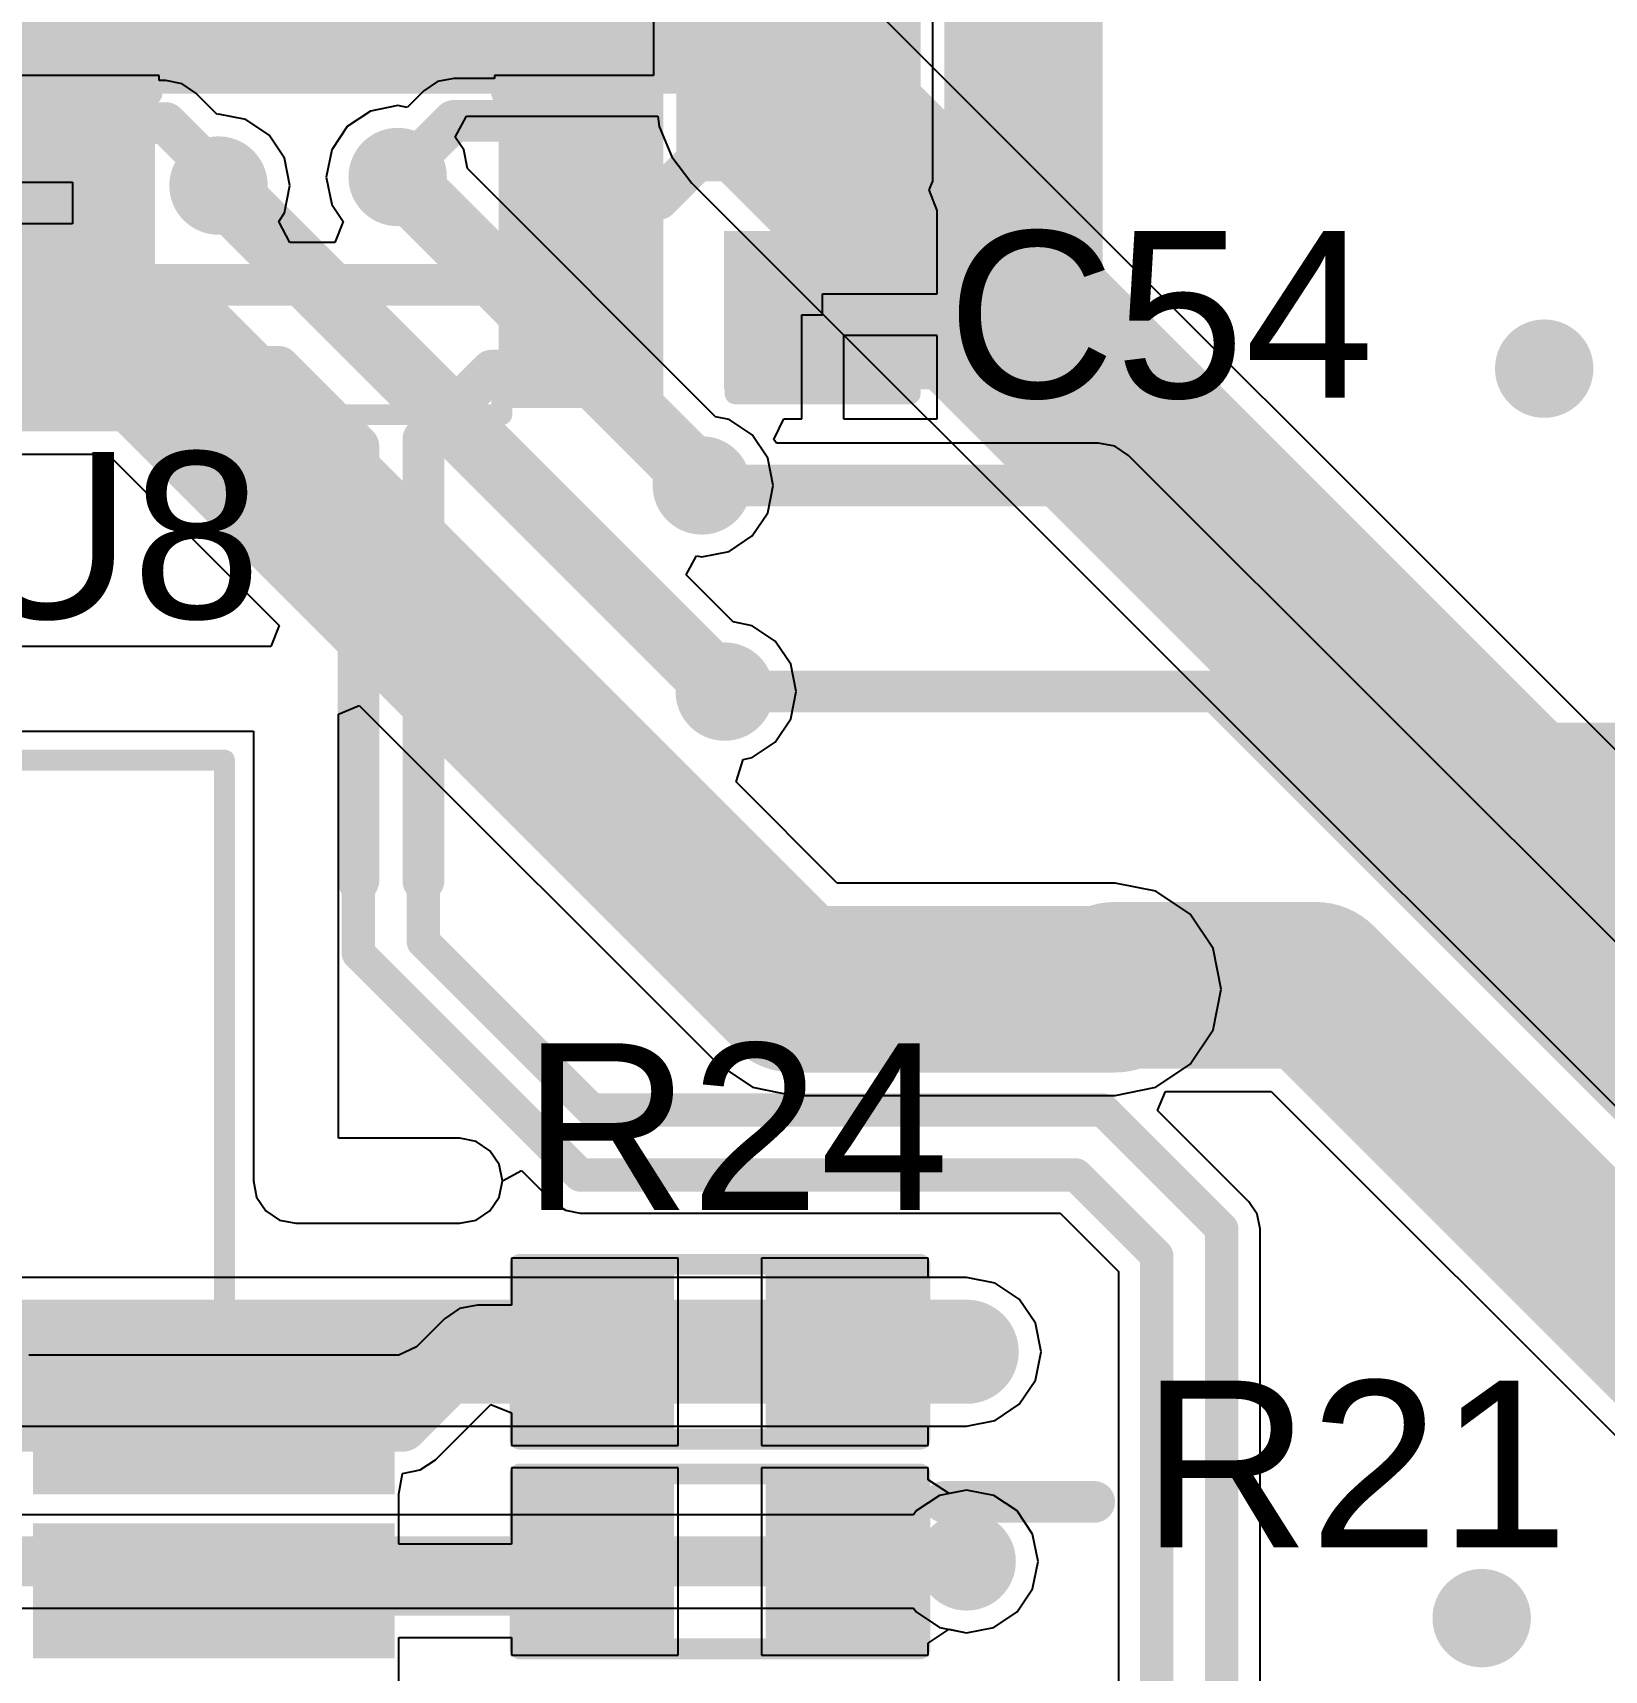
# Model space of a CAD drawing. Header units: millimetres. Extents: x -0.27 to 4.7, y -0.39 to 2.83.
# Drawn here: x 1.1342 to 1.5114, y 1.5225 to 1.9156 of the extents above; entities that cross this region are included whole.
import ezdxf

# ---------------------------------------------------------------- set-up
doc = ezdxf.new("R2010")
doc.units = ezdxf.units.MM
doc.header["$MEASUREMENT"] = 0
for name, color, linetype in [('BottomLayer', 5, 'Continuous'), ('BottomSolder', 6, 'Continuous'), ('TopLayer', 1, 'Continuous'), ('TopOverlay', 2, 'Continuous'), ('TopPaste', 8, 'Continuous'), ('TopSolder', 216, 'Continuous'), ('ViaHoleLayer', 16, 'Continuous')]:
    doc.layers.add(name, color=color, linetype=linetype)
doc.styles.add('Arial', font='', dxfattribs={"height": 0.2})
doc.styles.get('Arial').set_extended_font_data('Arial')

# ---------------------------------------------------------------- blocks, each defined once
blk = doc.blocks.new('R___0603_30')
at = {"layer": 'TopLayer'}
for points in [[(-0.015, 0.0175), (-0.015, -0.0175), (-0.045, -0.0175), (-0.045, 0.0175)], [(0.045, 0.0175), (0.045, -0.0175), (0.015, -0.0175), (0.015, 0.0175)]]:
    blk.add_hatch(color=1, dxfattribs=at).paths.add_polyline_path(points)
at = {"layer": 'TopPaste'}
for points in [[(-0.015, 0.0175), (-0.015, -0.0175), (-0.045, -0.0175), (-0.045, 0.0175)], [(0.045, 0.0175), (0.045, -0.0175), (0.015, -0.0175), (0.015, 0.0175)]]:
    blk.add_hatch(color=8, dxfattribs=at).paths.add_polyline_path(points)
at = {"layer": 'TopSolder'}
for points in [[(-0.011, 0.0215), (-0.011, -0.0215), (-0.049, -0.0215), (-0.049, 0.0215)], [(0.049, 0.0215), (0.049, -0.0215), (0.011, -0.0215), (0.011, 0.0215)]]:
    blk.add_hatch(color=216, dxfattribs=at).paths.add_polyline_path(points)
at = {"layer": 'TopOverlay', "const_width": 0.005}
for points in [[(-0.048, 0.021), (-0.048, -0.021)], [(0.048, 0.021), (-0.048, 0.021)], [(0.048, 0.021), (0.048, -0.021)], [(0.048, -0.021), (-0.048, -0.021)]]:
    blk.add_lwpolyline(points, dxfattribs=at)
at = {"layer": 'TopOverlay', "const_width": 0.0025}
for points in [[(-0.04925, 0.021, 1), (-0.04675, 0.021, 1)], [(-0.04925, 0.021, 1), (-0.04675, 0.021, 1)], [(0.04675, 0.021, 1), (0.04925, 0.021, 1)], [(0.04675, 0.021, 1), (0.04925, 0.021, 1)], [(-0.04925, -0.021, 1), (-0.04675, -0.021, 1)], [(-0.04925, -0.021, 1), (-0.04675, -0.021, 1)], [(0.04675, -0.021, 1), (0.04925, -0.021, 1)], [(0.04675, -0.021, 1), (0.04925, -0.021, 1)]]:
    blk.add_lwpolyline(points, format="xyb", close=True, dxfattribs=at)
blk = doc.blocks.new('R___0603_33')
at = {"layer": 'TopLayer'}
for points in [[(-0.015, 0.0175), (-0.015, -0.0175), (-0.045, -0.0175), (-0.045, 0.0175)], [(0.045, 0.0175), (0.045, -0.0175), (0.015, -0.0175), (0.015, 0.0175)]]:
    blk.add_hatch(color=1, dxfattribs=at).paths.add_polyline_path(points)
at = {"layer": 'TopPaste'}
for points in [[(-0.015, 0.0175), (-0.015, -0.0175), (-0.045, -0.0175), (-0.045, 0.0175)], [(0.045, 0.0175), (0.045, -0.0175), (0.015, -0.0175), (0.015, 0.0175)]]:
    blk.add_hatch(color=8, dxfattribs=at).paths.add_polyline_path(points)
at = {"layer": 'TopSolder'}
for points in [[(-0.011, 0.0215), (-0.011, -0.0215), (-0.049, -0.0215), (-0.049, 0.0215)], [(0.049, 0.0215), (0.049, -0.0215), (0.011, -0.0215), (0.011, 0.0215)]]:
    blk.add_hatch(color=216, dxfattribs=at).paths.add_polyline_path(points)
at = {"layer": 'TopOverlay', "const_width": 0.005}
for points in [[(0.048, 0.021), (-0.048, 0.021)], [(-0.048, 0.021), (-0.048, -0.021)], [(0.048, 0.021), (0.048, -0.021)], [(0.048, -0.021), (-0.048, -0.021)]]:
    blk.add_lwpolyline(points, dxfattribs=at)
at = {"layer": 'TopOverlay', "const_width": 0.0025}
for points in [[(-0.04925, 0.021, 1), (-0.04675, 0.021, 1)], [(-0.04925, 0.021, 1), (-0.04675, 0.021, 1)], [(0.04675, 0.021, 1), (0.04925, 0.021, 1)], [(0.04675, 0.021, 1), (0.04925, 0.021, 1)], [(-0.04925, -0.021, 1), (-0.04675, -0.021, 1)], [(-0.04925, -0.021, 1), (-0.04675, -0.021, 1)], [(0.04675, -0.021, 1), (0.04925, -0.021, 1)], [(0.04675, -0.021, 1), (0.04925, -0.021, 1)]]:
    blk.add_lwpolyline(points, format="xyb", close=True, dxfattribs=at)
blk = doc.blocks.new('SIM7000A_35')
at = {"layer": 'TopLayer'}
for points in [[(0.26339, -0.51181), (0.26339, -0.43307), (0.2878, -0.43307), (0.2878, -0.51181)], [(0.30276, -0.51181), (0.30276, -0.43307), (0.32717, -0.43307), (0.32717, -0.51181)]]:
    blk.add_hatch(color=1, dxfattribs=at).paths.add_polyline_path(points)
at = {"layer": 'TopPaste'}
for points in [[(0.26339, -0.51181), (0.26339, -0.43307), (0.2878, -0.43307), (0.2878, -0.51181)], [(0.30276, -0.51181), (0.30276, -0.43307), (0.32717, -0.43307), (0.32717, -0.51181)]]:
    blk.add_hatch(color=8, dxfattribs=at).paths.add_polyline_path(points)
at = {"layer": 'TopSolder'}
for points in [[(0.25939, -0.51581), (0.25939, -0.42907), (0.2918, -0.42907), (0.2918, -0.51581)], [(0.29876, -0.51581), (0.29876, -0.42907), (0.33117, -0.42907), (0.33117, -0.51581)]]:
    blk.add_hatch(color=216, dxfattribs=at).paths.add_polyline_path(points)
at = {"layer": 'TopOverlay', "const_width": 0.005}
for points in [[(0.475, -0.341), (0.475, -0.475)], [(0.342, -0.475), (0.475, -0.475)]]:
    blk.add_lwpolyline(points, dxfattribs=at)
at = {"layer": 'TopOverlay', "const_width": 0.0025}
for points in [[(0.34075, -0.475, 1), (0.34325, -0.475, 1)], [(0.47375, -0.475, 1), (0.47625, -0.475, 1)], [(0.47375, -0.475, 1), (0.47625, -0.475, 1)]]:
    blk.add_lwpolyline(points, format="xyb", close=True, dxfattribs=at)
blk = doc.blocks.new('C___0603_46')
at = {"layer": 'TopLayer'}
for points in [[(-0.015, 0.0175), (-0.015, -0.0175), (-0.045, -0.0175), (-0.045, 0.0175)], [(0.045, 0.0175), (0.045, -0.0175), (0.015, -0.0175), (0.015, 0.0175)]]:
    blk.add_hatch(color=1, dxfattribs=at).paths.add_polyline_path(points)
at = {"layer": 'TopPaste'}
for points in [[(-0.015, 0.0175), (-0.015, -0.0175), (-0.045, -0.0175), (-0.045, 0.0175)], [(0.045, 0.0175), (0.045, -0.0175), (0.015, -0.0175), (0.015, 0.0175)]]:
    blk.add_hatch(color=8, dxfattribs=at).paths.add_polyline_path(points)
at = {"layer": 'TopSolder'}
for points in [[(-0.01264, 0.01986), (-0.01264, -0.01986), (-0.04736, -0.01986), (-0.04736, 0.01986)], [(0.04736, 0.01986), (0.04736, -0.01986), (0.01264, -0.01986), (0.01264, 0.01986)]]:
    blk.add_hatch(color=216, dxfattribs=at).paths.add_polyline_path(points)
at = {"layer": 'TopOverlay', "const_width": 0.005}
for points in [[(-0.049, -0.021), (-0.049, 0.021)], [(-0.018, 0.021), (-0.049, 0.021)], [(0.049, 0.021), (0.018, 0.021)], [(0.049, -0.021), (0.049, 0.021)], [(-0.018, -0.021), (-0.049, -0.021)], [(0.049, -0.021), (0.018, -0.021)]]:
    blk.add_lwpolyline(points, dxfattribs=at)
at = {"layer": 'TopOverlay', "const_width": 0.0025}
for points in [[(-0.05025, 0.021, 1), (-0.04775, 0.021, 1)], [(-0.05025, 0.021, 1), (-0.04775, 0.021, 1)], [(-0.01925, 0.021, 1), (-0.01675, 0.021, 1)], [(0.01675, 0.021, 1), (0.01925, 0.021, 1)], [(0.04775, 0.021, 1), (0.05025, 0.021, 1)], [(0.04775, 0.021, 1), (0.05025, 0.021, 1)], [(-0.05025, -0.021, 1), (-0.04775, -0.021, 1)], [(-0.05025, -0.021, 1), (-0.04775, -0.021, 1)], [(-0.01925, -0.021, 1), (-0.01675, -0.021, 1)], [(0.01675, -0.021, 1), (0.01925, -0.021, 1)], [(0.04775, -0.021, 1), (0.05025, -0.021, 1)], [(0.04775, -0.021, 1), (0.05025, -0.021, 1)]]:
    blk.add_lwpolyline(points, format="xyb", close=True, dxfattribs=at)
blk = doc.blocks.new('VSSOP_8_2_2_3_0_5__52')
at = {"layer": 'TopLayer'}
for points in [[(-0.04528, 0.03543), (-0.04528, 0.02362), (-0.07677, 0.02362), (-0.07677, 0.03543)], [(0.07677, 0.03543), (0.07677, 0.02362), (0.04528, 0.02362), (0.04528, 0.03543)], [(-0.04528, 0.01575), (-0.04528, 0.00394), (-0.07677, 0.00394), (-0.07677, 0.01575)], [(0.07677, 0.01575), (0.07677, 0.00394), (0.04528, 0.00394), (0.04528, 0.01575)], [(-0.04528, -0.00394), (-0.04528, -0.01575), (-0.07677, -0.01575), (-0.07677, -0.00394)], [(0.07677, -0.00394), (0.07677, -0.01575), (0.04528, -0.01575), (0.04528, -0.00394)], [(-0.04528, -0.02362), (-0.04528, -0.03543), (-0.07677, -0.03543), (-0.07677, -0.02362)], [(0.07677, -0.02362), (0.07677, -0.03543), (0.04528, -0.03543), (0.04528, -0.02362)]]:
    blk.add_hatch(color=1, dxfattribs=at).paths.add_polyline_path(points)
at = {"layer": 'TopPaste'}
for points in [[(-0.04528, 0.03543), (-0.04528, 0.02362), (-0.07677, 0.02362), (-0.07677, 0.03543)], [(0.07677, 0.03543), (0.07677, 0.02362), (0.04528, 0.02362), (0.04528, 0.03543)], [(-0.04528, 0.01575), (-0.04528, 0.00394), (-0.07677, 0.00394), (-0.07677, 0.01575)], [(0.07677, 0.01575), (0.07677, 0.00394), (0.04528, 0.00394), (0.04528, 0.01575)], [(-0.04528, -0.00394), (-0.04528, -0.01575), (-0.07677, -0.01575), (-0.07677, -0.00394)], [(0.07677, -0.00394), (0.07677, -0.01575), (0.04528, -0.01575), (0.04528, -0.00394)], [(-0.04528, -0.02362), (-0.04528, -0.03543), (-0.07677, -0.03543), (-0.07677, -0.02362)], [(0.07677, -0.02362), (0.07677, -0.03543), (0.04528, -0.03543), (0.04528, -0.02362)]]:
    blk.add_hatch(color=8, dxfattribs=at).paths.add_polyline_path(points)
at = {"layer": 'TopSolder'}
for points in [[(-0.04128, 0.03943), (-0.04128, 0.01962), (-0.08077, 0.01962), (-0.08077, 0.03943)], [(0.08077, 0.03943), (0.08077, 0.01962), (0.04128, 0.01962), (0.04128, 0.03943)], [(-0.04128, 0.01975), (-0.04128, -0.00006), (-0.08077, -0.00006), (-0.08077, 0.01975)], [(0.08077, 0.01975), (0.08077, -0.00006), (0.04128, -0.00006), (0.04128, 0.01975)], [(-0.04128, 0.00006), (-0.04128, -0.01975), (-0.08077, -0.01975), (-0.08077, 0.00006)], [(0.08077, 0.00006), (0.08077, -0.01975), (0.04128, -0.01975), (0.04128, 0.00006)], [(-0.04128, -0.01962), (-0.04128, -0.03943), (-0.08077, -0.03943), (-0.08077, -0.01962)], [(0.08077, -0.01962), (0.08077, -0.03943), (0.04128, -0.03943), (0.04128, -0.01962)]]:
    blk.add_hatch(color=216, dxfattribs=at).paths.add_polyline_path(points)
at = {"layer": 'TopOverlay', "const_width": 0.005}
for points in [[(-0.042, 0.036), (-0.042, 0.041)], [(-0.042, 0.041), (0.042, 0.041)], [(0.042, 0.036), (0.042, 0.041)], [(-0.088, 0.025), (-0.088, 0.035)], [(-0.088, 0.035), (-0.083, 0.03)], [(-0.088, 0.025), (-0.083, 0.03)], [(-0.042, -0.041), (-0.042, -0.036)], [(0.042, -0.041), (0.042, -0.036)], [(-0.042, -0.041), (0.042, -0.041)]]:
    blk.add_lwpolyline(points, dxfattribs=at)
at = {"layer": 'TopOverlay', "const_width": 0.0025}
for points in [[(-0.04325, 0.041, 1), (-0.04075, 0.041, 1)], [(-0.04325, 0.041, 1), (-0.04075, 0.041, 1)], [(0.04075, 0.041, 1), (0.04325, 0.041, 1)], [(0.04075, 0.041, 1), (0.04325, 0.041, 1)], [(-0.08925, 0.035, 1), (-0.08675, 0.035, 1)], [(-0.08925, 0.035, 1), (-0.08675, 0.035, 1)], [(-0.04325, 0.036, 1), (-0.04075, 0.036, 1)], [(0.04075, 0.036, 1), (0.04325, 0.036, 1)], [(-0.08425, 0.03, 1), (-0.08175, 0.03, 1)], [(-0.08425, 0.03, 1), (-0.08175, 0.03, 1)], [(-0.08925, 0.025, 1), (-0.08675, 0.025, 1)], [(-0.08925, 0.025, 1), (-0.08675, 0.025, 1)], [(-0.04325, -0.036, 1), (-0.04075, -0.036, 1)], [(0.04075, -0.036, 1), (0.04325, -0.036, 1)], [(-0.04325, -0.041, 1), (-0.04075, -0.041, 1)], [(-0.04325, -0.041, 1), (-0.04075, -0.041, 1)], [(0.04075, -0.041, 1), (0.04325, -0.041, 1)], [(0.04075, -0.041, 1), (0.04325, -0.041, 1)]]:
    blk.add_lwpolyline(points, format="xyb", close=True, dxfattribs=at)

msp = doc.modelspace()

# ---------------------------------------------------------------- hatches: boundary and pattern name
at = {"layer": 'BottomLayer'}
msp.add_hatch(color=5, dxfattribs=at).paths.add_polyline_path([(1.08082, 1.901), (1.33382, 1.901), (1.33382, 1.922), (1.08082, 1.922)])
h = msp.add_hatch(color=5, dxfattribs=at)
edge = h.paths.add_edge_path()
edge.add_arc((1.31382, 1.90095), 0.01181, 0, 360)
h = msp.add_hatch(color=5, dxfattribs=at)
edge = h.paths.add_edge_path()
edge.add_arc((1.22182, 1.881), 0.01181, 0, 360)
h = msp.add_hatch(color=5, dxfattribs=at)
edge = h.paths.add_edge_path()
edge.add_arc((1.17882, 1.87895), 0.01181, 0, 360)
h = msp.add_hatch(color=5, dxfattribs=at)
edge = h.paths.add_edge_path()
edge.add_arc((1.497, 1.835), 0.01181, 0, 360)
h = msp.add_hatch(color=5, dxfattribs=at)
edge = h.paths.add_edge_path()
edge.add_arc((1.29482, 1.80695), 0.01181, 0, 360)
h = msp.add_hatch(color=5, dxfattribs=at)
edge = h.paths.add_edge_path()
edge.add_arc((1.30032, 1.75745), 0.01181, 0, 360)
h = msp.add_hatch(color=5, dxfattribs=at)
edge = h.paths.add_edge_path()
edge.add_arc((1.394, 1.686), 0.01181, 0, 360)
h = msp.add_hatch(color=5, dxfattribs=at)
edge = h.paths.add_edge_path()
edge.add_arc((1.35838, 1.59895), 0.01181, 0, 360)
h = msp.add_hatch(color=5, dxfattribs=at)
edge = h.paths.add_edge_path()
edge.add_arc((1.35838, 1.54862), 0.01181, 0, 360)
h = msp.add_hatch(color=5, dxfattribs=at)
edge = h.paths.add_edge_path()
edge.add_arc((1.482, 1.535), 0.01181, 0, 360)
at = {"layer": 'BottomSolder'}
h = msp.add_hatch(color=6, dxfattribs=at)
edge = h.paths.add_edge_path()
edge.add_arc((1.31382, 1.90095), 0.00591, 0, 360)
h = msp.add_hatch(color=6, dxfattribs=at)
edge = h.paths.add_edge_path()
edge.add_arc((1.17882, 1.87895), 0.00591, 0, 360)
h = msp.add_hatch(color=6, dxfattribs=at)
edge = h.paths.add_edge_path()
edge.add_arc((1.22182, 1.881), 0.00591, 0, 360)
h = msp.add_hatch(color=6, dxfattribs=at)
edge = h.paths.add_edge_path()
edge.add_arc((1.497, 1.835), 0.00591, 0, 360)
h = msp.add_hatch(color=6, dxfattribs=at)
edge = h.paths.add_edge_path()
edge.add_arc((1.29482, 1.80695), 0.00591, 0, 360)
h = msp.add_hatch(color=6, dxfattribs=at)
edge = h.paths.add_edge_path()
edge.add_arc((1.30032, 1.75745), 0.00591, 0, 360)
h = msp.add_hatch(color=6, dxfattribs=at)
edge = h.paths.add_edge_path()
edge.add_arc((1.394, 1.686), 0.00591, 0, 360)
h = msp.add_hatch(color=6, dxfattribs=at)
edge = h.paths.add_edge_path()
edge.add_arc((1.35838, 1.59895), 0.00591, 0, 360)
h = msp.add_hatch(color=6, dxfattribs=at)
edge = h.paths.add_edge_path()
edge.add_arc((1.35838, 1.54862), 0.00591, 0, 360)
h = msp.add_hatch(color=6, dxfattribs=at)
edge = h.paths.add_edge_path()
edge.add_arc((1.482, 1.535), 0.00591, 0, 360)
at = {"layer": 'TopLayer'}
for points in [[(1.35305, 1.98182), (1.35305, 1.833), (1.39105, 1.833), (1.39105, 1.98182)], [(1.28867, 1.88), (1.34482, 1.88), (1.34482, 1.92695), (1.28867, 1.92695)], [(1.30018, 1.83005), (1.39, 1.83005), (1.39, 1.86805), (1.30018, 1.86805)]]:
    msp.add_hatch(color=1, dxfattribs=at).paths.add_polyline_path(points)
h = msp.add_hatch(color=1, dxfattribs=at)
edge = h.paths.add_edge_path()
edge.add_arc((1.31382, 1.90095), 0.01181, 0, 360)
h = msp.add_hatch(color=1, dxfattribs=at)
edge = h.paths.add_edge_path()
edge.add_arc((1.22182, 1.881), 0.01181, 0, 360)
h = msp.add_hatch(color=1, dxfattribs=at)
edge = h.paths.add_edge_path()
edge.add_arc((1.17882, 1.87895), 0.01181, 0, 360)
h = msp.add_hatch(color=1, dxfattribs=at)
edge = h.paths.add_edge_path()
edge.add_arc((1.497, 1.835), 0.01181, 0, 360)
h = msp.add_hatch(color=1, dxfattribs=at)
edge = h.paths.add_edge_path()
edge.add_arc((1.29482, 1.80695), 0.01181, 0, 360)
h = msp.add_hatch(color=1, dxfattribs=at)
edge = h.paths.add_edge_path()
edge.add_arc((1.30032, 1.75745), 0.01181, 0, 360)
h = msp.add_hatch(color=1, dxfattribs=at)
edge = h.paths.add_edge_path()
edge.add_arc((1.394, 1.686), 0.01181, 0, 360)
h = msp.add_hatch(color=1, dxfattribs=at)
edge = h.paths.add_edge_path()
edge.add_arc((1.35838, 1.59895), 0.01181, 0, 360)
h = msp.add_hatch(color=1, dxfattribs=at)
edge = h.paths.add_edge_path()
edge.add_arc((1.35838, 1.54862), 0.01181, 0, 360)
h = msp.add_hatch(color=1, dxfattribs=at)
edge = h.paths.add_edge_path()
edge.add_arc((1.482, 1.535), 0.01181, 0, 360)
at = {"layer": 'TopSolder'}
h = msp.add_hatch(color=216, dxfattribs=at)
edge = h.paths.add_edge_path()
edge.add_arc((1.31382, 1.90095), 0.00591, 0, 360)
h = msp.add_hatch(color=216, dxfattribs=at)
edge = h.paths.add_edge_path()
edge.add_arc((1.17882, 1.87895), 0.00591, 0, 360)
h = msp.add_hatch(color=216, dxfattribs=at)
edge = h.paths.add_edge_path()
edge.add_arc((1.22182, 1.881), 0.00591, 0, 360)
h = msp.add_hatch(color=216, dxfattribs=at)
edge = h.paths.add_edge_path()
edge.add_arc((1.497, 1.835), 0.00591, 0, 360)
h = msp.add_hatch(color=216, dxfattribs=at)
edge = h.paths.add_edge_path()
edge.add_arc((1.29482, 1.80695), 0.00591, 0, 360)
h = msp.add_hatch(color=216, dxfattribs=at)
edge = h.paths.add_edge_path()
edge.add_arc((1.30032, 1.75745), 0.00591, 0, 360)
h = msp.add_hatch(color=216, dxfattribs=at)
edge = h.paths.add_edge_path()
edge.add_arc((1.394, 1.686), 0.00591, 0, 360)
h = msp.add_hatch(color=216, dxfattribs=at)
edge = h.paths.add_edge_path()
edge.add_arc((1.35838, 1.59895), 0.00591, 0, 360)
h = msp.add_hatch(color=216, dxfattribs=at)
edge = h.paths.add_edge_path()
edge.add_arc((1.35838, 1.54862), 0.00591, 0, 360)
h = msp.add_hatch(color=216, dxfattribs=at)
edge = h.paths.add_edge_path()
edge.add_arc((1.482, 1.535), 0.00591, 0, 360)
at = {"layer": 'ViaHoleLayer'}
h = msp.add_hatch(color=16, dxfattribs=at)
edge = h.paths.add_edge_path()
edge.add_arc((1.31382, 1.90095), 0.00591, 0, 360)
h = msp.add_hatch(color=16, dxfattribs=at)
edge = h.paths.add_edge_path()
edge.add_arc((1.17882, 1.87895), 0.00591, 0, 360)
h = msp.add_hatch(color=16, dxfattribs=at)
edge = h.paths.add_edge_path()
edge.add_arc((1.22182, 1.881), 0.00591, 0, 360)
h = msp.add_hatch(color=16, dxfattribs=at)
edge = h.paths.add_edge_path()
edge.add_arc((1.497, 1.835), 0.00591, 0, 360)
h = msp.add_hatch(color=16, dxfattribs=at)
edge = h.paths.add_edge_path()
edge.add_arc((1.29482, 1.80695), 0.00591, 0, 360)
h = msp.add_hatch(color=16, dxfattribs=at)
edge = h.paths.add_edge_path()
edge.add_arc((1.30032, 1.75745), 0.00591, 0, 360)
h = msp.add_hatch(color=16, dxfattribs=at)
edge = h.paths.add_edge_path()
edge.add_arc((1.394, 1.686), 0.00591, 0, 360)
h = msp.add_hatch(color=16, dxfattribs=at)
edge = h.paths.add_edge_path()
edge.add_arc((1.35838, 1.59895), 0.00591, 0, 360)
h = msp.add_hatch(color=16, dxfattribs=at)
edge = h.paths.add_edge_path()
edge.add_arc((1.35838, 1.54862), 0.00591, 0, 360)
h = msp.add_hatch(color=16, dxfattribs=at)
edge = h.paths.add_edge_path()
edge.add_arc((1.482, 1.535), 0.00591, 0, 360)

# ---------------------------------------------------------------- linework, layer by layer
at = {"layer": 'BottomLayer'}
for p, q in [((1.6074, 1.65017), (1.33923, 1.91833)), ((1.23564, 1.89059), (1.23831, 1.89559)), ((1.23831, 1.89559), (1.28427, 1.89559)), ((1.28427, 1.89559), (1.28459, 1.89312)), ((1.28459, 1.89312), (1.28762, 1.88582)), ((1.23766, 1.88756), (1.23564, 1.89059)), ((1.23856, 1.88301), (1.23766, 1.88756)), ((1.28762, 1.88582), (1.29243, 1.87955)), ((1.29814, 1.82343), (1.23856, 1.88301)), ((1.29243, 1.87955), (1.55574, 1.61624)), ((1.30138, 1.82278), (1.29814, 1.82343)), ((1.30694, 1.81907), (1.30138, 1.82278)), ((1.31066, 1.81351), (1.30694, 1.81907)), ((1.09405, 1.81446), (1.15226, 1.81446)), ((1.15226, 1.81446), (1.19341, 1.77331)), ((1.31196, 1.80695), (1.31066, 1.81351)), ((1.31066, 1.80039), (1.31196, 1.80695)), ((1.30694, 1.79483), (1.31066, 1.80039)), ((1.30138, 1.79111), (1.30694, 1.79483)), ((1.29106, 1.78546), (1.29352, 1.79007)), ((1.29352, 1.79007), (1.29482, 1.78981)), ((1.29482, 1.78981), (1.30138, 1.79111)), ((1.30233, 1.77419), (1.29106, 1.78546)), ((1.19341, 1.77331), (1.19134, 1.76831)), ((1.30688, 1.77328), (1.30233, 1.77419)), ((1.31244, 1.76957), (1.30688, 1.77328)), ((1.31616, 1.76401), (1.31244, 1.76957)), ((1.19134, 1.76831), (1.08948, 1.76831)), ((1.31746, 1.75745), (1.31616, 1.76401)), ((1.31616, 1.75089), (1.31746, 1.75745)), ((1.20759, 1.75207), (1.21259, 1.75414)), ((1.21259, 1.75414), (1.29875, 1.66798)), ((1.20759, 1.6502), (1.20759, 1.75207)), ((1.31244, 1.74533), (1.31616, 1.75089)), ((1.07928, 1.74792), (1.18719, 1.74792)), ((1.18719, 1.74792), (1.18719, 1.64)), ((1.30688, 1.74161), (1.31244, 1.74533)), ((1.30306, 1.73576), (1.30471, 1.74118)), ((1.30471, 1.74118), (1.30688, 1.74161)), ((1.32733, 1.71149), (1.30306, 1.73576)), ((1.394, 1.71149), (1.32733, 1.71149)), ((1.40375, 1.70955), (1.394, 1.71149)), ((1.41202, 1.70402), (1.40375, 1.70955)), ((1.41755, 1.69575), (1.41202, 1.70402)), ((1.41949, 1.686), (1.41755, 1.69575)), ((1.41755, 1.67625), (1.41949, 1.686)), ((1.41202, 1.66798), (1.41755, 1.67625)), ((1.29875, 1.66798), (1.30702, 1.66245)), ((1.40375, 1.66245), (1.41202, 1.66798)), ((1.30702, 1.66245), (1.31677, 1.66051)), ((1.31677, 1.66051), (1.394, 1.66051)), ((1.394, 1.66051), (1.40375, 1.66245)), ((1.23676, 1.6502), (1.20759, 1.6502)), ((1.24066, 1.64942), (1.23676, 1.6502)), ((1.24397, 1.64721), (1.24066, 1.64942)), ((1.24618, 1.64391), (1.24397, 1.64721)), ((1.24696, 1.64), (1.24618, 1.64391)), ((1.18719, 1.64), (1.18797, 1.6361)), ((1.24618, 1.6361), (1.24696, 1.64)), ((1.18797, 1.6361), (1.19018, 1.63279)), ((1.24397, 1.63279), (1.24618, 1.6361)), ((1.19018, 1.63279), (1.19349, 1.63058)), ((1.24066, 1.63058), (1.24397, 1.63279)), ((1.19349, 1.63058), (1.19739, 1.62981)), ((1.19739, 1.62981), (1.23676, 1.62981)), ((1.23676, 1.62981), (1.24066, 1.63058)), ((1.35838, 1.61679), (1.12554, 1.61679)), ((1.36521, 1.61543), (1.35838, 1.61679)), ((1.371, 1.61157), (1.36521, 1.61543)), ((1.37487, 1.60578), (1.371, 1.61157)), ((1.37623, 1.59895), (1.37487, 1.60578)), ((1.37487, 1.59212), (1.37623, 1.59895)), ((1.371, 1.58633), (1.37487, 1.59212)), ((1.36521, 1.58246), (1.371, 1.58633)), ((0.98995, 1.58111), (1.35838, 1.58111)), ((1.35838, 1.58111), (1.36521, 1.58246)), ((1.35838, 1.56576), (1.35183, 1.56445)), ((1.36494, 1.56445), (1.35838, 1.56576)), ((1.35183, 1.56445), (1.34626, 1.56074)), ((1.3705, 1.56074), (1.36494, 1.56445)), ((1.34566, 1.55983), (0.9688, 1.55983)), ((1.34626, 1.56074), (1.34566, 1.55983)), ((1.37422, 1.55517), (1.3705, 1.56074)), ((1.37553, 1.54862), (1.37422, 1.55517)), ((1.37422, 1.54206), (1.37553, 1.54862)), ((1.3705, 1.5365), (1.37422, 1.54206)), ((0.96416, 1.5374), (1.34566, 1.5374)), ((1.34566, 1.5374), (1.34626, 1.5365)), ((1.34626, 1.5365), (1.35183, 1.53278)), ((1.36494, 1.53278), (1.3705, 1.5365)), ((1.35183, 1.53278), (1.35838, 1.53147)), ((1.35838, 1.53147), (1.36494, 1.53278))]:
    msp.add_line(p, q, dxfattribs=at)
for points, const_width in [([(1.31382, 1.90095), (1.586, 1.62877)], 0.05), ([(1.22182, 1.881), (1.29442, 1.80841)], 0.016), ([(1.17882, 1.87895), (1.30032, 1.75745)], 0.016), ([(1.09405, 1.83995), (1.16282, 1.83995)], 0.04), ([(1.16282, 1.83995), (1.31677, 1.686)], 0.04), ([(1.31677, 1.686), (1.394, 1.686)], 0.04), ([(0.98995, 1.59895), (1.35838, 1.59895)], 0.025), ([(0.96416, 1.54862), (1.35838, 1.54862)], 0.012)]:
    msp.add_lwpolyline(points, dxfattribs=dict(at, const_width=const_width))
for points, const_width in [([(1.30132, 1.90095, 1), (1.32632, 1.90095, 1)], 0.025), ([(1.21782, 1.881, 1), (1.22582, 1.881, 1)], 0.008), ([(1.17482, 1.87895, 1), (1.18282, 1.87895, 1)], 0.008), ([(1.15282, 1.83995, 1), (1.17282, 1.83995, 1)], 0.02), ([(1.15282, 1.83995, 1), (1.17282, 1.83995, 1)], 0.02), ([(1.29042, 1.80841, 1), (1.29842, 1.80841, 1)], 0.008), ([(1.29632, 1.75745, 1), (1.30432, 1.75745, 1)], 0.008), ([(1.30677, 1.686, 1), (1.32677, 1.686, 1)], 0.02), ([(1.30677, 1.686, 1), (1.32677, 1.686, 1)], 0.02), ([(1.384, 1.686, 1), (1.404, 1.686, 1)], 0.02), ([(1.35213, 1.59895, 1), (1.36463, 1.59895, 1)], 0.0125), ([(1.35538, 1.54862, 1), (1.36138, 1.54862, 1)], 0.006)]:
    msp.add_lwpolyline(points, format="xyb", close=True, dxfattribs=dict(at, const_width=const_width))
at = {"layer": 'TopLayer'}
for p, q in [((1.28325, 1.92695), (1.28325, 1.90538)), ((1.35023, 1.88), (1.35023, 1.92695)), ((1.16455, 1.90538), (1.12305, 1.90538)), ((1.16455, 1.90416), (1.16455, 1.90538)), ((1.16615, 1.90416), (1.16455, 1.90416)), ((1.17006, 1.90338), (1.16615, 1.90416)), ((1.17336, 1.90117), (1.17006, 1.90338)), ((1.23139, 1.9039), (1.22809, 1.90169)), ((1.2353, 1.90467), (1.23139, 1.9039)), ((1.2451, 1.90467), (1.2353, 1.90467)), ((1.28325, 1.90538), (1.2451, 1.90538)), ((1.2451, 1.90538), (1.2451, 1.90467)), ((1.17851, 1.89603), (1.17336, 1.90117)), ((1.22809, 1.90169), (1.22409, 1.89769)), ((1.17882, 1.89609), (1.17851, 1.89603)), ((1.18538, 1.89478), (1.17882, 1.89609)), ((1.21526, 1.89684), (1.2097, 1.89312)), ((1.22182, 1.89814), (1.21526, 1.89684)), ((1.22409, 1.89769), (1.22182, 1.89814)), ((1.19094, 1.89107), (1.18538, 1.89478)), ((1.2097, 1.89312), (1.20599, 1.88756)), ((1.19466, 1.88551), (1.19094, 1.89107)), ((1.20599, 1.88756), (1.20468, 1.881)), ((1.19596, 1.87895), (1.19466, 1.88551)), ((1.11805, 1.87979), (1.1438, 1.87979)), ((1.1438, 1.87979), (1.1438, 1.86979)), ((1.20468, 1.881), (1.20599, 1.87444)), ((1.34938, 1.87795), (1.35023, 1.88)), ((1.19466, 1.87239), (1.19596, 1.87895)), ((1.35132, 1.87295), (1.34938, 1.87795)), ((1.19326, 1.8703), (1.19466, 1.87239)), ((1.20599, 1.87444), (1.20875, 1.8703)), ((1.35132, 1.85295), (1.35132, 1.87295)), ((1.35132, 1.87295), (1.35132, 1.87295)), ((1.1438, 1.86979), (1.11805, 1.86979)), ((1.19594, 1.8653), (1.19326, 1.8703)), ((1.20875, 1.8703), (1.20675, 1.8653)), ((1.20675, 1.8653), (1.19594, 1.8653)), ((1.32382, 1.84795), (1.32382, 1.85295)), ((1.32382, 1.85295), (1.35132, 1.85295)), ((1.31882, 1.82295), (1.31882, 1.84795)), ((1.31882, 1.84795), (1.32382, 1.84795)), ((1.35132, 1.84295), (1.32882, 1.84295)), ((1.32882, 1.84295), (1.32882, 1.82295)), ((1.35132, 1.82295), (1.35132, 1.84295)), ((1.31208, 1.81795), (1.31453, 1.82295)), ((1.31453, 1.82295), (1.31882, 1.82295)), ((1.32882, 1.82295), (1.35132, 1.82295)), ((1.31271, 1.81714), (1.31208, 1.81795)), ((1.39005, 1.81714), (1.31271, 1.81714)), ((1.39395, 1.81637), (1.39005, 1.81714)), ((1.39726, 1.81416), (1.39395, 1.81637)), ((1.53822, 1.6732), (1.39726, 1.81416)), ((1.07928, 1.74792), (1.18719, 1.74792)), ((1.18719, 1.74792), (1.18719, 1.64)), ((1.40421, 1.65684), (1.40613, 1.66146)), ((1.40613, 1.66146), (1.43149, 1.66146)), ((1.43149, 1.66146), (1.54403, 1.54892)), ((1.4261, 1.63495), (1.40421, 1.65684)), ((1.18719, 1.64), (1.18797, 1.6361)), ((1.24618, 1.6361), (1.24696, 1.64)), ((1.24696, 1.64), (1.25157, 1.64246)), ((1.25157, 1.64246), (1.25912, 1.6349)), ((1.18797, 1.6361), (1.19018, 1.63279)), ((1.24397, 1.63279), (1.24618, 1.6361)), ((1.19018, 1.63279), (1.19349, 1.63058)), ((1.24066, 1.63058), (1.24397, 1.63279)), ((1.25912, 1.6349), (1.2621, 1.63291)), ((1.2621, 1.63291), (1.26561, 1.63221)), ((1.26561, 1.63221), (1.38081, 1.63221)), ((1.38081, 1.63221), (1.39482, 1.6182)), ((1.42809, 1.63198), (1.4261, 1.63495)), ((1.42879, 1.62847), (1.42809, 1.63198)), ((1.19349, 1.63058), (1.19739, 1.62981)), ((1.19739, 1.62981), (1.23676, 1.62981)), ((1.23676, 1.62981), (1.24066, 1.63058)), ((1.42879, 1.26553), (1.42879, 1.62847)), ((1.28918, 1.62145), (1.24918, 1.62145)), ((1.24918, 1.62145), (1.24918, 1.61016)), ((1.28918, 1.57645), (1.28918, 1.62145)), ((1.34918, 1.62145), (1.30918, 1.62145)), ((1.30918, 1.62145), (1.30918, 1.57645)), ((1.34918, 1.61679), (1.34918, 1.62145)), ((1.35838, 1.61679), (1.34918, 1.61679)), ((1.36521, 1.61543), (1.35838, 1.61679)), ((1.39482, 1.6182), (1.39482, 1.2758)), ((1.371, 1.61157), (1.36521, 1.61543)), ((1.23666, 1.60931), (1.23302, 1.60688)), ((1.24095, 1.61016), (1.23666, 1.60931)), ((1.24918, 1.61016), (1.24095, 1.61016)), ((1.24095, 1.61016), (1.24095, 1.61016)), ((1.37487, 1.60578), (1.371, 1.61157)), ((1.23302, 1.60688), (1.2263, 1.60016)), ((1.37623, 1.59895), (1.37487, 1.60578)), ((1.2263, 1.60016), (1.22207, 1.59815)), ((1.22207, 1.59815), (1.13333, 1.59815)), ((1.22207, 1.59815), (1.22207, 1.59815)), ((1.22207, 1.59815), (1.22207, 1.59815)), ((1.37487, 1.59212), (1.37623, 1.59895)), ((1.371, 1.58633), (1.37487, 1.59212)), ((1.23088, 1.57302), (1.24418, 1.58632)), ((1.24418, 1.58632), (1.24918, 1.58431)), ((1.36521, 1.58246), (1.371, 1.58633)), ((1.24918, 1.58431), (1.24918, 1.57645)), ((1.34918, 1.57645), (1.34918, 1.58111)), ((1.34918, 1.58111), (1.35838, 1.58111)), ((1.35838, 1.58111), (1.36521, 1.58246)), ((1.22724, 1.57059), (1.23088, 1.57302)), ((1.24918, 1.57645), (1.28918, 1.57645)), ((1.30918, 1.57645), (1.34918, 1.57645)), ((1.22207, 1.56485), (1.22295, 1.56973)), ((1.22295, 1.56973), (1.22724, 1.57059)), ((1.28918, 1.57112), (1.24918, 1.57112)), ((1.24918, 1.57112), (1.24918, 1.55279)), ((1.28918, 1.52612), (1.28918, 1.57112)), ((1.34918, 1.57112), (1.30918, 1.57112)), ((1.30918, 1.57112), (1.30918, 1.52612)), ((1.34918, 1.56824), (1.34918, 1.57112)), ((1.22207, 1.56378), (1.22207, 1.56485)), ((1.35418, 1.56492), (1.34918, 1.56824)), ((1.35838, 1.56576), (1.35418, 1.56492)), ((1.36494, 1.56445), (1.35838, 1.56576)), ((1.22207, 1.56374), (1.22207, 1.56378)), ((1.22207, 1.55878), (1.22207, 1.56374)), ((1.3705, 1.56074), (1.36494, 1.56445)), ((1.22207, 1.55874), (1.22207, 1.55878)), ((1.22207, 1.55279), (1.22207, 1.55874)), ((1.37422, 1.55517), (1.3705, 1.56074)), ((1.37553, 1.54862), (1.37422, 1.55517)), ((1.24918, 1.55279), (1.22207, 1.55279)), ((1.37422, 1.54206), (1.37553, 1.54862)), ((1.3705, 1.5365), (1.37422, 1.54206)), ((1.36494, 1.53278), (1.3705, 1.5365)), ((1.22207, 1.52441), (1.22207, 1.53036)), ((1.22207, 1.53036), (1.24918, 1.53036)), ((1.24918, 1.53036), (1.24918, 1.52612)), ((1.34918, 1.52899), (1.35418, 1.53231)), ((1.35418, 1.53231), (1.35838, 1.53147)), ((1.35838, 1.53147), (1.36494, 1.53278)), ((1.24918, 1.52612), (1.28918, 1.52612)), ((1.30918, 1.52612), (1.34918, 1.52612)), ((1.34918, 1.52612), (1.34918, 1.52899)), ((1.22207, 1.52437), (1.22207, 1.52441)), ((1.22207, 1.51941), (1.22207, 1.52437))]:
    msp.add_line(p, q, dxfattribs=at)
for points, const_width in [([(1.31382, 1.90795), (1.32382, 1.90795)], 0.01), ([(1.31382, 1.90516), (1.31382, 1.90795)], 0.01), ([(1.31682, 1.90095), (1.32382, 1.90795)], 0.01), ([(1.28436, 1.8757), (1.31382, 1.90516)], 0.01), ([(1.31382, 1.90095), (1.31682, 1.90095)], 0.01), ([(1.1438, 1.89448), (1.14431, 1.89396)], 0.01), ([(1.14431, 1.89396), (1.16615, 1.89396)], 0.01), ([(1.16615, 1.89396), (1.17882, 1.8813)], 0.01), ([(1.22182, 1.881), (1.2353, 1.89448)], 0.01), ([(1.2353, 1.89448), (1.26585, 1.89448)], 0.01), ([(1.17882, 1.87895), (1.17882, 1.8813)], 0.01), ([(1.11886, 1.87479), (1.1438, 1.87479)], 0.01), ([(1.26585, 1.87479), (1.26675, 1.8757)], 0.01), ([(1.26675, 1.8757), (1.28436, 1.8757)], 0.01), ([(1.12046, 1.85558), (1.14332, 1.85558)], 0.01), ([(1.14332, 1.85558), (1.1438, 1.85511)], 0.01), ([(1.1438, 1.85511), (1.26585, 1.85511)], 0.01), ([(1.37205, 1.852), (1.38005, 1.844)], 0.022), ([(1.32382, 1.84795), (1.35982, 1.84795)], 0.022), ([(1.38005, 1.844), (1.387, 1.844)], 0.022), ([(1.387, 1.844), (1.492, 1.739)], 0.022), ([(1.1438, 1.83542), (1.19335, 1.83542)], 0.01), ([(1.19335, 1.83542), (1.21239, 1.81638)], 0.01), ([(1.26494, 1.83452), (1.26585, 1.83542)], 0.01), ([(1.228, 1.81813), (1.24439, 1.83452)], 0.01), ([(1.24439, 1.83452), (1.26494, 1.83452)], 0.01), ([(1.21239, 1.712), (1.21239, 1.81638)], 0.01), ([(1.228, 1.712), (1.228, 1.81813)], 0.01), ([(1.29482, 1.80695), (1.39005, 1.80695)], 0.01), ([(1.39005, 1.80695), (1.534, 1.663)], 0.01), ([(1.30032, 1.75745), (1.41834, 1.75745)], 0.01), ([(1.41834, 1.75745), (1.52779, 1.648)], 0.01), ([(1.492, 1.739), (2.919, 1.739)], 0.022), ([(1.21239, 1.69461), (1.21239, 1.712)], 0.008), ([(1.228, 1.69738), (1.228, 1.712)], 0.008), ([(1.394, 1.68695), (1.44205, 1.68695)], 0.04), ([(1.44205, 1.68695), (1.56205, 1.56695)], 0.04), ([(1.21239, 1.69461), (1.26561, 1.64139)], 0.008), ([(1.228, 1.69738), (1.26838, 1.657)], 0.008), ([(1.26838, 1.657), (1.39108, 1.657)], 0.008), ([(1.39108, 1.657), (1.41961, 1.62847)], 0.008), ([(1.26561, 1.64139), (1.38461, 1.64139)], 0.008), ([(1.38461, 1.64139), (1.404, 1.622)], 0.008), ([(1.41961, 1.26553), (1.41961, 1.62847)], 0.008), ([(1.404, 1.272), (1.404, 1.622)], 0.008), ([(1.32918, 1.59895), (1.35838, 1.59895)], 0.025), ([(1.22295, 1.58095), (1.24095, 1.59895)], 0.012), ([(1.24095, 1.59895), (1.26918, 1.59895)], 0.012), ([(1.12505, 1.58095), (1.1777, 1.58095)], 0.012), ([(1.1777, 1.58095), (1.22295, 1.58095)], 0.012), ([(1.26214, 1.54158), (1.26918, 1.54862)], 0.01), ([(1.32918, 1.54862), (1.35838, 1.54862)], 0.012), ([(1.1777, 1.54158), (1.26214, 1.54158)], 0.012)]:
    msp.add_lwpolyline(points, dxfattribs=dict(at, const_width=const_width))
for points, const_width in [([(1.31132, 1.90795, 1), (1.31632, 1.90795, 1)], 0.005), ([(1.31132, 1.90795, 1), (1.31632, 1.90795, 1)], 0.005), ([(1.32132, 1.90795, 1), (1.32632, 1.90795, 1)], 0.005), ([(1.32132, 1.90795, 1), (1.32632, 1.90795, 1)], 0.005), ([(1.31132, 1.90516, 1), (1.31632, 1.90516, 1)], 0.005), ([(1.31132, 1.90516, 1), (1.31632, 1.90516, 1)], 0.005), ([(1.31132, 1.90095, 1), (1.31632, 1.90095, 1)], 0.005), ([(1.31432, 1.90095, 1), (1.31932, 1.90095, 1)], 0.005), ([(1.31432, 1.90095, 1), (1.31932, 1.90095, 1)], 0.005), ([(1.1413, 1.89448, 1), (1.1463, 1.89448, 1)], 0.005), ([(1.14181, 1.89396, 1), (1.14681, 1.89396, 1)], 0.005), ([(1.14181, 1.89396, 1), (1.14681, 1.89396, 1)], 0.005), ([(1.16365, 1.89396, 1), (1.16865, 1.89396, 1)], 0.005), ([(1.16365, 1.89396, 1), (1.16865, 1.89396, 1)], 0.005), ([(1.2328, 1.89448, 1), (1.2378, 1.89448, 1)], 0.005), ([(1.2328, 1.89448, 1), (1.2378, 1.89448, 1)], 0.005), ([(1.26335, 1.89448, 1), (1.26835, 1.89448, 1)], 0.005), ([(1.17632, 1.8813, 1), (1.18132, 1.8813, 1)], 0.005), ([(1.17632, 1.8813, 1), (1.18132, 1.8813, 1)], 0.005), ([(1.17632, 1.87895, 1), (1.18132, 1.87895, 1)], 0.005), ([(1.21932, 1.881, 1), (1.22432, 1.881, 1)], 0.005), ([(1.1413, 1.87479, 1), (1.1463, 1.87479, 1)], 0.005), ([(1.26335, 1.87479, 1), (1.26835, 1.87479, 1)], 0.005), ([(1.26425, 1.8757, 1), (1.26925, 1.8757, 1)], 0.005), ([(1.26425, 1.8757, 1), (1.26925, 1.8757, 1)], 0.005), ([(1.28186, 1.8757, 1), (1.28686, 1.8757, 1)], 0.005), ([(1.28186, 1.8757, 1), (1.28686, 1.8757, 1)], 0.005), ([(1.14082, 1.85558, 1), (1.14582, 1.85558, 1)], 0.005), ([(1.14082, 1.85558, 1), (1.14582, 1.85558, 1)], 0.005), ([(1.1413, 1.85511, 1), (1.1463, 1.85511, 1)], 0.005), ([(1.1413, 1.85511, 1), (1.1463, 1.85511, 1)], 0.005), ([(1.26335, 1.85511, 1), (1.26835, 1.85511, 1)], 0.005), ([(1.36655, 1.852, 1), (1.37755, 1.852, 1)], 0.011), ([(1.31832, 1.84795, 1), (1.32932, 1.84795, 1)], 0.011), ([(1.35432, 1.84795, 1), (1.36532, 1.84795, 1)], 0.011), ([(1.37455, 1.844, 1), (1.38555, 1.844, 1)], 0.011), ([(1.37455, 1.844, 1), (1.38555, 1.844, 1)], 0.011), ([(1.3815, 1.844, 1), (1.3925, 1.844, 1)], 0.011), ([(1.3815, 1.844, 1), (1.3925, 1.844, 1)], 0.011), ([(1.1413, 1.83542, 1), (1.1463, 1.83542, 1)], 0.005), ([(1.19085, 1.83542, 1), (1.19585, 1.83542, 1)], 0.005), ([(1.19085, 1.83542, 1), (1.19585, 1.83542, 1)], 0.005), ([(1.26335, 1.83542, 1), (1.26835, 1.83542, 1)], 0.005), ([(1.24189, 1.83452, 1), (1.24689, 1.83452, 1)], 0.005), ([(1.24189, 1.83452, 1), (1.24689, 1.83452, 1)], 0.005), ([(1.26244, 1.83452, 1), (1.26744, 1.83452, 1)], 0.005), ([(1.26244, 1.83452, 1), (1.26744, 1.83452, 1)], 0.005), ([(1.20989, 1.81638, 1), (1.21489, 1.81638, 1)], 0.005), ([(1.20989, 1.81638, 1), (1.21489, 1.81638, 1)], 0.005), ([(1.2255, 1.81813, 1), (1.2305, 1.81813, 1)], 0.005), ([(1.2255, 1.81813, 1), (1.2305, 1.81813, 1)], 0.005), ([(1.29232, 1.80695, 1), (1.29732, 1.80695, 1)], 0.005), ([(1.38755, 1.80695, 1), (1.39255, 1.80695, 1)], 0.005), ([(1.38755, 1.80695, 1), (1.39255, 1.80695, 1)], 0.005), ([(1.29782, 1.75745, 1), (1.30282, 1.75745, 1)], 0.005), ([(1.41584, 1.75745, 1), (1.42084, 1.75745, 1)], 0.005), ([(1.41584, 1.75745, 1), (1.42084, 1.75745, 1)], 0.005), ([(1.4865, 1.739, 1), (1.4975, 1.739, 1)], 0.011), ([(1.4865, 1.739, 1), (1.4975, 1.739, 1)], 0.011), ([(1.20989, 1.712, 1), (1.21489, 1.712, 1)], 0.005), ([(1.21039, 1.712, 1), (1.21439, 1.712, 1)], 0.004), ([(1.2255, 1.712, 1), (1.2305, 1.712, 1)], 0.005), ([(1.226, 1.712, 1), (1.23, 1.712, 1)], 0.004), ([(1.384, 1.68695, 1), (1.404, 1.68695, 1)], 0.02), ([(1.43205, 1.68695, 1), (1.45205, 1.68695, 1)], 0.02), ([(1.43205, 1.68695, 1), (1.45205, 1.68695, 1)], 0.02), ([(1.21039, 1.69461, 1), (1.21439, 1.69461, 1)], 0.004), ([(1.21039, 1.69461, 1), (1.21439, 1.69461, 1)], 0.004), ([(1.226, 1.69738, 1), (1.23, 1.69738, 1)], 0.004), ([(1.226, 1.69738, 1), (1.23, 1.69738, 1)], 0.004), ([(1.26638, 1.657, 1), (1.27038, 1.657, 1)], 0.004), ([(1.26638, 1.657, 1), (1.27038, 1.657, 1)], 0.004), ([(1.38908, 1.657, 1), (1.39308, 1.657, 1)], 0.004), ([(1.38908, 1.657, 1), (1.39308, 1.657, 1)], 0.004), ([(1.26361, 1.64139, 1), (1.26761, 1.64139, 1)], 0.004), ([(1.26361, 1.64139, 1), (1.26761, 1.64139, 1)], 0.004), ([(1.38261, 1.64139, 1), (1.38661, 1.64139, 1)], 0.004), ([(1.38261, 1.64139, 1), (1.38661, 1.64139, 1)], 0.004), ([(1.41761, 1.62847, 1), (1.42161, 1.62847, 1)], 0.004), ([(1.41761, 1.62847, 1), (1.42161, 1.62847, 1)], 0.004), ([(1.402, 1.622, 1), (1.406, 1.622, 1)], 0.004), ([(1.402, 1.622, 1), (1.406, 1.622, 1)], 0.004), ([(1.32293, 1.59895, 1), (1.33543, 1.59895, 1)], 0.0125), ([(1.35213, 1.59895, 1), (1.36463, 1.59895, 1)], 0.0125), ([(1.23795, 1.59895, 1), (1.24395, 1.59895, 1)], 0.006), ([(1.23795, 1.59895, 1), (1.24395, 1.59895, 1)], 0.006), ([(1.26618, 1.59895, 1), (1.27218, 1.59895, 1)], 0.006), ([(1.1747, 1.58095, 1), (1.1807, 1.58095, 1)], 0.006), ([(1.1747, 1.58095, 1), (1.1807, 1.58095, 1)], 0.006), ([(1.21995, 1.58095, 1), (1.22595, 1.58095, 1)], 0.006), ([(1.21995, 1.58095, 1), (1.22595, 1.58095, 1)], 0.006), ([(1.26668, 1.54862, 1), (1.27168, 1.54862, 1)], 0.005), ([(1.32618, 1.54862, 1), (1.33218, 1.54862, 1)], 0.006), ([(1.35538, 1.54862, 1), (1.36138, 1.54862, 1)], 0.006), ([(1.1747, 1.54158, 1), (1.1807, 1.54158, 1)], 0.006), ([(1.25914, 1.54158, 1), (1.26514, 1.54158, 1)], 0.006), ([(1.25964, 1.54158, 1), (1.26464, 1.54158, 1)], 0.005)]:
    msp.add_lwpolyline(points, format="xyb", close=True, dxfattribs=dict(at, const_width=const_width))
at = {"layer": 'TopOverlay', "const_width": 0.01}
msp.add_lwpolyline([(1.353, 1.5629), (1.389, 1.5629)], dxfattribs=at)
at = {"layer": 'TopOverlay', "const_width": 0.005}
for points in [[(1.3505, 1.5629, 1), (1.3555, 1.5629, 1)], [(1.3865, 1.5629, 1), (1.3915, 1.5629, 1)]]:
    msp.add_lwpolyline(points, format="xyb", close=True, dxfattribs=at)

# ---------------------------------------------------------------- block references
for name, p, rotation in [('C___0603_46', (1.32382, 1.87795), 270), ('SIM7000A_35', (0.70526, 1.26599), 90), ('R___0603_30', (1.29918, 1.59895), 180), ('R___0603_33', (1.29918, 1.54862), 180)]:
    msp.add_blockref(name, p, dxfattribs=dict(rotation=rotation))
msp.add_blockref('VSSOP_8_2_2_3_0_5__52', (1.20482, 1.86495))

# ---------------------------------------------------------------- texts
at = {"layer": 'TopOverlay', "style": 'Arial'}
for s, p in [('C54', (1.35368, 1.82801)), ('U8', (1.11768, 1.77501)), ('R24', (1.25168, 1.63301)), ('R21', (1.40035, 1.55201))]:
    msp.add_text(s, height=0.04, dxfattribs=at).set_placement(p)

doc.saveas('drawing.dxf')
